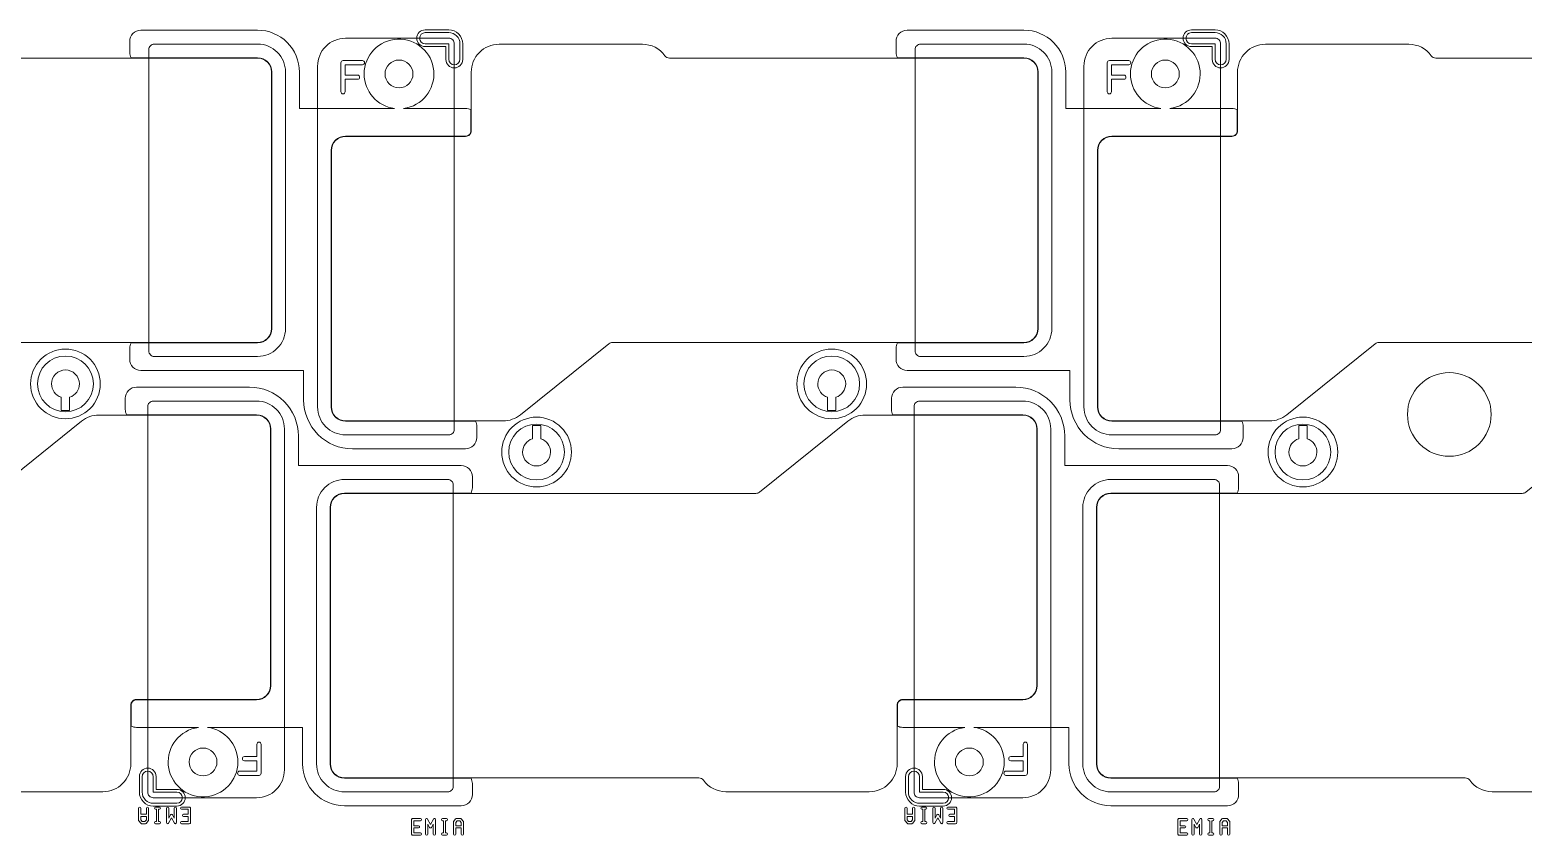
# Model space of a CAD drawing. Extents: x 2541 to 3941, y 2348 to 3338.
# Drawn here: x 2786.6 to 2840.1, y 2760.7 to 2789.6 of the extents above; entities that cross this region are included whole.
import ezdxf

# ---------------------------------------------------------------- set-up
doc = ezdxf.new("R2010")
doc.units = 0
doc.layers.get('0').update_dxf_attribs({"lineweight": 0})
doc.layers.add('EMI-T', color=6, linetype='Continuous', lineweight=0)

msp = doc.modelspace()

# ---------------------------------------------------------------- linework, layer by layer
for p, q in [((2791.16814, 2761.10094), (2791.09861, 2761.10094)), ((2818.63814, 2761.10094), (2818.56861, 2761.10094)), ((2801.4553, 2760.6917), (2801.38577, 2760.6917)), ((2828.9253, 2760.6917), (2828.85577, 2760.6917))]:
    msp.add_line(p, q)
at = {"linetype": 'Continuous'}
for points in [[(2790.1703, 2777.7546), (2790.1703, 2778.1546, -0.124386), (2790.21831, 2778.3446), (2794.7552, 2778.3446, 0.414365), (2795.26507, 2778.85473), (2795.26507, 2788.0546, 0.414366), (2794.7552, 2788.56473), (2790.21831, 2788.56473, -0.124392), (2790.1703, 2788.75473), (2790.1703, 2789.15473, -0.414218), (2790.5703, 2789.55473), (2794.7552, 2789.55473, -0.414364), (2796.25507, 2788.05409), (2796.25507, 2786.74473), (2799.6603, 2786.74473)], [(2817.6403, 2777.7546), (2817.6403, 2778.1546, -0.124386), (2817.68831, 2778.3446), (2822.2252, 2778.3446, 0.414365), (2822.73507, 2778.85473), (2822.73507, 2788.0546, 0.414366), (2822.2252, 2788.56473), (2817.68831, 2788.56473, -0.124392), (2817.6403, 2788.75473), (2817.6403, 2789.15473, -0.414218), (2818.0403, 2789.55473), (2822.2252, 2789.55473, -0.414364), (2823.72507, 2788.05409), (2823.72507, 2786.74473), (2827.1303, 2786.74473)], [(2798.57437, 2787.98391, -2.205962), (2799.98845, 2786.74473), (2802.21218, 2786.74473, -0.124388), (2802.40218, 2786.69672), (2802.40218, 2785.94473, -0.414224), (2802.21218, 2785.75473), (2797.9052, 2785.75473, 0.414218), (2797.39508, 2785.2446), (2797.39508, 2776.04472, 0.414217), (2797.9052, 2775.5346), (2802.56418, 2775.5346, -0.124388), (2802.61218, 2775.3446), (2802.61218, 2774.9446, -0.414218), (2802.21218, 2774.5446), (2798.15508, 2774.5446, -0.414215), (2796.40508, 2776.2946), (2796.40508, 2777.3546), (2790.5703, 2777.3546, -0.414218), (2790.1703, 2777.7546)], [(2826.04437, 2787.98391, -2.205962), (2827.45845, 2786.74473), (2829.68218, 2786.74473, -0.124388), (2829.87218, 2786.69672), (2829.87218, 2785.94473, -0.414224), (2829.68218, 2785.75473), (2825.3752, 2785.75473, 0.414218), (2824.86508, 2785.2446), (2824.86508, 2776.04472, 0.414217), (2825.3752, 2775.5346), (2830.03418, 2775.5346, -0.124388), (2830.08218, 2775.3446), (2830.08218, 2774.9446, -0.414218), (2829.68218, 2774.5446), (2825.62508, 2774.5446, -0.414215), (2823.87508, 2776.2946), (2823.87508, 2777.3546), (2818.0403, 2777.3546, -0.414218), (2817.6403, 2777.7546)], [(2790.01127, 2775.9546), (2790.01127, 2776.3546, -0.414218), (2790.41127, 2776.7546), (2794.46837, 2776.7546, -0.414215), (2796.21837, 2775.0046), (2796.21837, 2773.9446), (2802.05314, 2773.9446, -0.414218), (2802.45314, 2773.5446), (2802.45314, 2773.1446, -0.124388), (2802.40514, 2772.9546), (2797.86825, 2772.9546, 0.414365), (2797.35838, 2772.44447), (2797.35838, 2763.2446, 0.414366), (2797.86825, 2762.73446), (2802.40514, 2762.73446, -0.124388), (2802.45314, 2762.54446), (2802.45314, 2762.14446, -0.414218), (2802.05314, 2761.74446), (2797.86825, 2761.74446, -0.414364), (2796.36838, 2763.2451), (2796.36838, 2764.55447), (2792.96315, 2764.55447)], [(2817.48127, 2775.9546), (2817.48127, 2776.3546, -0.414218), (2817.88127, 2776.7546), (2821.93837, 2776.7546, -0.414215), (2823.68837, 2775.0046), (2823.68837, 2773.9446), (2829.52314, 2773.9446, -0.414218), (2829.92314, 2773.5446), (2829.92314, 2773.1446, -0.124388), (2829.87514, 2772.9546), (2825.33825, 2772.9546, 0.414365), (2824.82838, 2772.44447), (2824.82838, 2763.2446, 0.414366), (2825.33825, 2762.73446), (2829.87514, 2762.73446, -0.124388), (2829.92314, 2762.54446), (2829.92314, 2762.14446, -0.414218), (2829.52314, 2761.74446), (2825.33825, 2761.74446, -0.414364), (2823.83838, 2763.2451), (2823.83838, 2764.55447), (2820.43315, 2764.55447)], [(2794.04907, 2763.31528, -2.205962), (2792.635, 2764.55447), (2790.41127, 2764.55447, -0.124386), (2790.22127, 2764.60247), (2790.22127, 2765.35447, -0.414224), (2790.41127, 2765.54447), (2794.71824, 2765.54447, 0.414218), (2795.22837, 2766.05459), (2795.22837, 2775.25447, 0.414217), (2794.71824, 2775.7646), (2790.05927, 2775.7646, -0.124392), (2790.01127, 2775.9546)], [(2821.51907, 2763.31528, -2.205962), (2820.105, 2764.55447), (2817.88127, 2764.55447, -0.124386), (2817.69127, 2764.60247), (2817.69127, 2765.35447, -0.414224), (2817.88127, 2765.54447), (2822.18824, 2765.54447, 0.414218), (2822.69837, 2766.05459), (2822.69837, 2775.25447, 0.414217), (2822.18824, 2775.7646), (2817.52927, 2775.7646, -0.124392), (2817.48127, 2775.9546)], [(2794.11075, 2762.8358, -1), (2794.11075, 2762.9858), (2794.73112, 2762.9858), (2794.73112, 2763.35732), (2794.2846, 2763.35732, -1), (2794.2846, 2763.50732), (2794.73112, 2763.50732), (2794.73112, 2763.95385, -1), (2794.88112, 2763.95385), (2794.88112, 2763.43232)], [(2821.58075, 2762.8358, -1), (2821.58075, 2762.9858), (2822.20112, 2762.9858), (2822.20112, 2763.35732), (2821.7546, 2763.35732, -1), (2821.7546, 2763.50732), (2822.20112, 2763.50732), (2822.20112, 2763.95385, -1), (2822.35112, 2763.95385), (2822.35112, 2763.43232)], [(2794.88112, 2763.43232), (2794.88112, 2762.9108, -0.414241), (2794.80612, 2762.8358), (2794.11075, 2762.8358)], [(2822.35112, 2763.43232), (2822.35112, 2762.9108, -0.414241), (2822.27612, 2762.8358), (2821.58075, 2762.8358)], [(2790.48907, 2761.22704), (2790.48907, 2761.39922), (2790.48907, 2761.6575, -1), (2790.56907, 2761.6575), (2790.56907, 2761.43922), (2790.76722, 2761.43922), (2790.76722, 2761.6575, -1), (2790.84722, 2761.6575), (2790.84722, 2761.39922)], [(2791.09861, 2761.10094, -1), (2791.09861, 2761.18094), (2791.12814, 2761.18094), (2791.12814, 2761.6175), (2791.09861, 2761.6175, -1), (2791.09861, 2761.6975), (2791.16814, 2761.6975), (2791.23768, 2761.6975, -1), (2791.23768, 2761.6175), (2791.20814, 2761.6175), (2791.20814, 2761.18094), (2791.23768, 2761.18094, -1), (2791.23768, 2761.10094), (2791.16814, 2761.10094)], [(2791.48907, 2761.14129), (2791.48907, 2761.6575, -1), (2791.56907, 2761.6575), (2791.56907, 2761.2996)], [(2791.76722, 2761.2996), (2791.76722, 2761.6575, -1), (2791.84722, 2761.6575), (2791.84722, 2761.14129, -0.782664), (2791.772, 2761.12198), (2791.66814, 2761.31485)], [(2792.02907, 2761.10094, -1), (2792.02907, 2761.18094), (2792.26722, 2761.18094), (2792.26722, 2761.35922), (2792.09861, 2761.35922, -1), (2792.09861, 2761.43922), (2792.26722, 2761.43922), (2792.26722, 2761.6175), (2792.02907, 2761.6175, -1), (2792.02907, 2761.6975), (2792.30722, 2761.6975, -0.414265), (2792.34722, 2761.6575), (2792.34722, 2761.39922)], [(2817.95907, 2761.22704), (2817.95907, 2761.39922), (2817.95907, 2761.6575, -1), (2818.03907, 2761.6575), (2818.03907, 2761.43922), (2818.23722, 2761.43922), (2818.23722, 2761.6575, -1), (2818.31722, 2761.6575), (2818.31722, 2761.39922)], [(2818.56861, 2761.10094, -1), (2818.56861, 2761.18094), (2818.59814, 2761.18094), (2818.59814, 2761.6175), (2818.56861, 2761.6175, -1), (2818.56861, 2761.6975), (2818.63814, 2761.6975), (2818.70768, 2761.6975, -1), (2818.70768, 2761.6175), (2818.67814, 2761.6175), (2818.67814, 2761.18094), (2818.70768, 2761.18094, -1), (2818.70768, 2761.10094), (2818.63814, 2761.10094)], [(2818.95907, 2761.14129), (2818.95907, 2761.6575, -1), (2819.03907, 2761.6575), (2819.03907, 2761.2996)], [(2819.23722, 2761.2996), (2819.23722, 2761.6575, -1), (2819.31722, 2761.6575), (2819.31722, 2761.14129, -0.782664), (2819.242, 2761.12198), (2819.13814, 2761.31485)], [(2819.49907, 2761.10094, -1), (2819.49907, 2761.18094), (2819.73722, 2761.18094), (2819.73722, 2761.35922), (2819.56861, 2761.35922, -1), (2819.56861, 2761.43922), (2819.73722, 2761.43922), (2819.73722, 2761.6175), (2819.49907, 2761.6175, -1), (2819.49907, 2761.6975), (2819.77722, 2761.6975, -0.414265), (2819.81722, 2761.6575), (2819.81722, 2761.39922)], [(2790.84722, 2761.39922), (2790.84722, 2761.22704, -0.173189), (2790.83818, 2761.20172), (2790.76895, 2761.116, -0.228301), (2790.73768, 2761.10094), (2790.59861, 2761.10094, -0.228253), (2790.56734, 2761.116), (2790.49811, 2761.20172, -0.173127), (2790.48907, 2761.22704)], [(2791.66814, 2761.31485), (2791.56429, 2761.12198, -0.782665), (2791.48907, 2761.14129)], [(2791.56907, 2761.2996), (2791.63292, 2761.41819, -0.597324), (2791.70336, 2761.41819), (2791.76722, 2761.2996)], [(2792.34722, 2761.39922), (2792.34722, 2761.14094, -0.414265), (2792.30722, 2761.10094), (2792.02907, 2761.10094)], [(2800.77623, 2760.7317), (2800.77623, 2761.24791, -0.782664), (2800.85145, 2761.26722), (2800.9553, 2761.07435)], [(2800.85623, 2761.08959), (2800.85623, 2760.7317, -1), (2800.77623, 2760.7317)], [(2801.05438, 2761.08959), (2800.99052, 2760.97101, -0.597324), (2800.92008, 2760.97101), (2800.85623, 2761.08959)], [(2800.9553, 2761.07435), (2801.05916, 2761.26722, -0.782665), (2801.13438, 2761.24791), (2801.13438, 2760.7317, -1), (2801.05438, 2760.7317), (2801.05438, 2761.08959)], [(2801.38577, 2760.6917, -1), (2801.38577, 2760.7717), (2801.4153, 2760.7717), (2801.4153, 2761.20825), (2801.38577, 2761.20825, -1), (2801.38577, 2761.28825), (2801.4553, 2761.28825), (2801.52484, 2761.28825, -1), (2801.52484, 2761.20825), (2801.4953, 2761.20825), (2801.4953, 2760.7717), (2801.52484, 2760.7717, -1), (2801.52484, 2760.6917), (2801.4553, 2760.6917)], [(2801.77623, 2760.7317), (2801.77623, 2760.98997), (2801.77623, 2761.16216, -0.173189), (2801.78527, 2761.18748), (2801.8545, 2761.2732, -0.228301), (2801.88577, 2761.28825), (2802.02484, 2761.28825, -0.228253), (2802.05611, 2761.2732), (2802.12534, 2761.18748, -0.173127), (2802.13438, 2761.16216), (2802.13438, 2760.98997)], [(2818.31722, 2761.39922), (2818.31722, 2761.22704, -0.173189), (2818.30818, 2761.20172), (2818.23895, 2761.116, -0.228301), (2818.20768, 2761.10094), (2818.06861, 2761.10094, -0.228253), (2818.03734, 2761.116), (2817.96811, 2761.20172, -0.173127), (2817.95907, 2761.22704)], [(2819.13814, 2761.31485), (2819.03429, 2761.12198, -0.782665), (2818.95907, 2761.14129)], [(2819.03907, 2761.2996), (2819.10292, 2761.41819, -0.597324), (2819.17336, 2761.41819), (2819.23722, 2761.2996)], [(2819.81722, 2761.39922), (2819.81722, 2761.14094, -0.414265), (2819.77722, 2761.10094), (2819.49907, 2761.10094)], [(2828.24623, 2760.7317), (2828.24623, 2761.24791, -0.782664), (2828.32145, 2761.26722), (2828.4253, 2761.07435)], [(2828.32623, 2761.08959), (2828.32623, 2760.7317, -1), (2828.24623, 2760.7317)], [(2828.52438, 2761.08959), (2828.46052, 2760.97101, -0.597324), (2828.39008, 2760.97101), (2828.32623, 2761.08959)], [(2828.4253, 2761.07435), (2828.52916, 2761.26722, -0.782665), (2828.60438, 2761.24791), (2828.60438, 2760.7317, -1), (2828.52438, 2760.7317), (2828.52438, 2761.08959)], [(2828.85577, 2760.6917, -1), (2828.85577, 2760.7717), (2828.8853, 2760.7717), (2828.8853, 2761.20825), (2828.85577, 2761.20825, -1), (2828.85577, 2761.28825), (2828.9253, 2761.28825), (2828.99484, 2761.28825, -1), (2828.99484, 2761.20825), (2828.9653, 2761.20825), (2828.9653, 2760.7717), (2828.99484, 2760.7717, -1), (2828.99484, 2760.6917), (2828.9253, 2760.6917)], [(2829.24623, 2760.7317), (2829.24623, 2760.98997), (2829.24623, 2761.16216, -0.173189), (2829.25527, 2761.18748), (2829.3245, 2761.2732, -0.228301), (2829.35577, 2761.28825), (2829.49484, 2761.28825, -0.228253), (2829.52611, 2761.2732), (2829.59534, 2761.18748, -0.173127), (2829.60438, 2761.16216), (2829.60438, 2760.98997)], [(2802.13438, 2760.98997), (2802.13438, 2760.7317, -1), (2802.05438, 2760.7317), (2802.05438, 2760.94997), (2801.85623, 2760.94997), (2801.85623, 2760.7317, -1), (2801.77623, 2760.7317)], [(2829.60438, 2760.98997), (2829.60438, 2760.7317, -1), (2829.52438, 2760.7317), (2829.52438, 2760.94997), (2829.32623, 2760.94997), (2829.32623, 2760.7317, -1), (2829.24623, 2760.7317)]]:
    msp.add_lwpolyline(points, format="xyb", dxfattribs=at)
for points in [[(2800.76244, 2788.96531, -1), (2800.76244, 2789.56531), (2801.60715, 2789.56531, -0.414217), (2802.10715, 2789.06531), (2802.10715, 2788.50231, -1), (2801.50715, 2788.50231), (2801.50715, 2788.96531)], [(2800.76244, 2789.06531), (2801.60715, 2789.06531), (2801.60715, 2788.51124, 1), (2802.00715, 2788.51124), (2802.00715, 2789.06531, 0.414218), (2801.60715, 2789.46531), (2800.76244, 2789.46531, 1)], [(2828.23244, 2788.96531, -1), (2828.23244, 2789.56531), (2829.07715, 2789.56531, -0.414217), (2829.57715, 2789.06531), (2829.57715, 2788.50231, -1), (2828.97715, 2788.50231), (2828.97715, 2788.96531)], [(2828.23244, 2789.06531), (2829.07715, 2789.06531), (2829.07715, 2788.51124, 1), (2829.47715, 2788.51124), (2829.47715, 2789.06531, 0.414218), (2829.07715, 2789.46531), (2828.23244, 2789.46531, 1)], [(2769.93508, 2776.04472), (2769.93508, 2785.2446, -0.414219), (2770.4352, 2785.74473), (2774.74218, 2785.74473, 0.414223), (2774.94218, 2785.94473), (2774.94218, 2788.04952, -0.414215), (2775.94218, 2789.04952), (2781.07907, 2789.04952, -0.24029), (2781.88871, 2788.63692, 0.240069), (2782.05015, 2788.55473), (2794.7552, 2788.55473, -0.414366), (2795.25507, 2788.0546), (2795.25507, 2778.85472, -0.414365), (2794.7552, 2778.3546), (2780.00567, 2778.3546, 0.170771), (2779.88046, 2778.31056), (2776.70951, 2775.76481, -0.170765), (2776.08341, 2775.5446), (2770.4352, 2775.5446, -0.414218)], [(2797.40508, 2776.04472), (2797.40508, 2785.2446, -0.414219), (2797.9052, 2785.74473), (2802.21218, 2785.74473, 0.414223), (2802.41218, 2785.94473), (2802.41218, 2788.04952, -0.414215), (2803.41218, 2789.04952), (2808.54907, 2789.04952, -0.24029), (2809.35871, 2788.63692, 0.240069), (2809.52015, 2788.55473), (2822.2252, 2788.55473, -0.414366), (2822.72507, 2788.0546), (2822.72507, 2778.85472, -0.414365), (2822.2252, 2778.3546), (2807.47567, 2778.3546, 0.170771), (2807.35046, 2778.31056), (2804.17951, 2775.76481, -0.170765), (2803.55341, 2775.5446), (2797.9052, 2775.5446, -0.414218)], [(2824.87508, 2776.04472), (2824.87508, 2785.2446, -0.414219), (2825.3752, 2785.74473), (2829.68218, 2785.74473, 0.414223), (2829.88218, 2785.94473), (2829.88218, 2788.04952, -0.414215), (2830.88218, 2789.04952), (2836.01907, 2789.04952, -0.24029), (2836.82871, 2788.63692, 0.240069), (2836.99015, 2788.55473), (2849.6952, 2788.55473, -0.414366), (2850.19507, 2788.0546), (2850.19507, 2778.85472, -0.414365), (2849.6952, 2778.3546), (2834.94567, 2778.3546, 0.170771), (2834.82046, 2778.31056), (2831.64951, 2775.76481, -0.170765), (2831.02341, 2775.5446), (2825.3752, 2775.5446, -0.414218)], [(2797.74233, 2787.34535), (2797.74233, 2787.86687), (2797.74233, 2788.3884, -0.414241), (2797.81733, 2788.4634), (2798.51269, 2788.4634, -1), (2798.51269, 2788.3134), (2797.89233, 2788.3134), (2797.89233, 2787.94187), (2798.33885, 2787.94187, -1), (2798.33885, 2787.79187), (2797.89233, 2787.79187), (2797.89233, 2787.34535, -1)], [(2799.32437, 2787.98391, 0.414217), (2799.82437, 2787.48391, 0.414217), (2800.32437, 2787.98391, 0.414217), (2799.82437, 2788.48391, 0.414217)], [(2825.21233, 2787.34535), (2825.21233, 2787.86687), (2825.21233, 2788.3884, -0.414241), (2825.28733, 2788.4634), (2825.98269, 2788.4634, -1), (2825.98269, 2788.3134), (2825.36233, 2788.3134), (2825.36233, 2787.94187), (2825.80885, 2787.94187, -1), (2825.80885, 2787.79187), (2825.36233, 2787.79187), (2825.36233, 2787.34535, -1)], [(2826.79437, 2787.98391, 0.414217), (2827.29437, 2787.48391, 0.414217), (2827.79437, 2787.98391, 0.414217), (2827.29437, 2788.48391, 0.414217)], [(2786.61699, 2776.87071, -0.414215), (2787.86699, 2778.12071, -0.414215), (2789.11699, 2776.87071, -0.414215), (2787.86699, 2775.62071, -0.414215)], [(2814.08699, 2776.87071, -0.414215), (2815.33699, 2778.12071, -0.414215), (2816.58699, 2776.87071, -0.414215), (2815.33699, 2775.62071, -0.414215)], [(2787.36699, 2776.87071, 0.327542), (2787.71699, 2776.39374), (2787.71699, 2775.91957), (2788.01699, 2775.91957), (2788.01699, 2776.39374, 0.327544), (2788.36699, 2776.87071, 0.414217), (2787.86699, 2777.37071, 0.414217)], [(2814.83699, 2776.87071, 0.327542), (2815.18699, 2776.39374), (2815.18699, 2775.91957), (2815.48699, 2775.91957), (2815.48699, 2776.39374, 0.327544), (2815.83699, 2776.87071, 0.414217), (2815.33699, 2777.37071, 0.414217)], [(2835.97472, 2775.77643, -0.414215), (2837.47472, 2777.27643, -0.414215), (2838.97472, 2775.77643, -0.414215), (2837.47472, 2774.27643, -0.414215)], [(2769.89838, 2763.24459), (2769.89838, 2772.44447, -0.414365), (2770.39825, 2772.9446), (2785.14778, 2772.9446, 0.170771), (2785.27299, 2772.98863), (2788.44394, 2775.53438, -0.170765), (2789.07004, 2775.7546), (2794.71824, 2775.7546, -0.414218), (2795.21837, 2775.25447), (2795.21837, 2766.05459, -0.414219), (2794.71824, 2765.55447), (2790.41127, 2765.55447, 0.414223), (2790.21127, 2765.35447), (2790.21127, 2763.24967, -0.414215), (2789.21127, 2762.24967), (2784.07437, 2762.24967, -0.24029), (2783.26474, 2762.66227, 0.240069), (2783.1033, 2762.74446), (2770.39825, 2762.74446, -0.414366)], [(2797.36838, 2763.24459), (2797.36838, 2772.44447, -0.414365), (2797.86825, 2772.9446), (2812.61778, 2772.9446, 0.170771), (2812.74299, 2772.98863), (2815.91394, 2775.53438, -0.170765), (2816.54004, 2775.7546), (2822.18824, 2775.7546, -0.414218), (2822.68837, 2775.25447), (2822.68837, 2766.05459, -0.414219), (2822.18824, 2765.55447), (2817.88127, 2765.55447, 0.414223), (2817.68127, 2765.35447), (2817.68127, 2763.24967, -0.414215), (2816.68127, 2762.24967), (2811.54437, 2762.24967, -0.24029), (2810.73474, 2762.66227, 0.240069), (2810.5733, 2762.74446), (2797.86825, 2762.74446, -0.414366)], [(2803.50646, 2774.42848, -0.414215), (2804.75646, 2775.67848, -0.414215), (2806.00646, 2774.42848, -0.414215), (2804.75646, 2773.17848, -0.414215)], [(2824.83838, 2763.24459), (2824.83838, 2772.44447, -0.414365), (2825.33825, 2772.9446), (2840.08778, 2772.9446, 0.170771), (2840.21299, 2772.98863), (2843.38394, 2775.53438, -0.170765), (2844.01004, 2775.7546), (2849.65824, 2775.7546, -0.414218), (2850.15837, 2775.25447), (2850.15837, 2766.05459, -0.414219), (2849.65824, 2765.55447), (2845.35127, 2765.55447, 0.414223), (2845.15127, 2765.35447), (2845.15127, 2763.24967, -0.414215), (2844.15127, 2762.24967), (2839.01437, 2762.24967, -0.24029), (2838.20474, 2762.66227, 0.240069), (2838.0433, 2762.74446), (2825.33825, 2762.74446, -0.414366)], [(2830.97646, 2774.42848, -0.414215), (2832.22646, 2775.67848, -0.414215), (2833.47646, 2774.42848, -0.414215), (2832.22646, 2773.17848, -0.414215)], [(2804.25646, 2774.42848, 0.414217), (2804.75646, 2773.92848, 0.414217), (2805.25646, 2774.42848, 0.327542), (2804.90646, 2774.90545), (2804.90646, 2775.37962), (2804.60646, 2775.37962), (2804.60646, 2774.90545, 0.327544)], [(2831.72646, 2774.42848, 0.414217), (2832.22646, 2773.92848, 0.414217), (2832.72646, 2774.42848, 0.327542), (2832.37646, 2774.90545), (2832.37646, 2775.37962), (2832.07646, 2775.37962), (2832.07646, 2774.90545, 0.327544)], [(2792.29907, 2763.31528, 0.414217), (2792.79907, 2762.81528, 0.414217), (2793.29907, 2763.31528, 0.414217), (2792.79907, 2763.81528, 0.414217)], [(2819.76907, 2763.31528, 0.414217), (2820.26907, 2762.81528, 0.414217), (2820.76907, 2763.31528, 0.414217), (2820.26907, 2763.81528, 0.414217)], [(2790.51629, 2762.23388), (2790.51629, 2762.79689, -1), (2791.11629, 2762.79689), (2791.11629, 2762.33388), (2791.86101, 2762.33388, -1), (2791.86101, 2761.73388), (2791.01629, 2761.73388, -0.414217)], [(2790.61629, 2762.23388, 0.414218), (2791.01629, 2761.83388), (2791.86101, 2761.83388, 1), (2791.86101, 2762.23388), (2791.01629, 2762.23388), (2791.01629, 2762.78796, 1), (2790.61629, 2762.78796)], [(2817.98629, 2762.23388), (2817.98629, 2762.79689, -1), (2818.58629, 2762.79689), (2818.58629, 2762.33388), (2819.33101, 2762.33388, -1), (2819.33101, 2761.73388), (2818.48629, 2761.73388, -0.414217)], [(2818.08629, 2762.23388, 0.414218), (2818.48629, 2761.83388), (2819.33101, 2761.83388, 1), (2819.33101, 2762.23388), (2818.48629, 2762.23388), (2818.48629, 2762.78796, 1), (2818.08629, 2762.78796)], [(2800.27623, 2760.7317), (2800.27623, 2760.98997), (2800.27623, 2761.24825, -0.414265), (2800.31623, 2761.28825), (2800.59438, 2761.28825, -1), (2800.59438, 2761.20825), (2800.35623, 2761.20825), (2800.35623, 2761.02997), (2800.52484, 2761.02997, -1), (2800.52484, 2760.94997), (2800.35623, 2760.94997), (2800.35623, 2760.7717), (2800.59438, 2760.7717, -1), (2800.59438, 2760.6917), (2800.31623, 2760.6917, -0.414265)], [(2827.74623, 2760.7317), (2827.74623, 2760.98997), (2827.74623, 2761.24825, -0.414265), (2827.78623, 2761.28825), (2828.06438, 2761.28825, -1), (2828.06438, 2761.20825), (2827.82623, 2761.20825), (2827.82623, 2761.02997), (2827.99484, 2761.02997, -1), (2827.99484, 2760.94997), (2827.82623, 2760.94997), (2827.82623, 2760.7717), (2828.06438, 2760.7717, -1), (2828.06438, 2760.6917), (2827.78623, 2760.6917, -0.414265)]]:
    msp.add_lwpolyline(points, format="xyb", close=True, dxfattribs=at)
for points in [[(2790.56907, 2761.24117), (2790.61772, 2761.18094), (2790.71857, 2761.18094), (2790.76722, 2761.24117), (2790.76722, 2761.35922), (2790.56907, 2761.35922)], [(2801.85623, 2761.02997), (2802.05438, 2761.02997), (2802.05438, 2761.14802), (2802.00573, 2761.20825), (2801.90488, 2761.20825), (2801.85623, 2761.14802)], [(2818.03907, 2761.24117), (2818.08772, 2761.18094), (2818.18857, 2761.18094), (2818.23722, 2761.24117), (2818.23722, 2761.35922), (2818.03907, 2761.35922)], [(2829.32623, 2761.02997), (2829.52438, 2761.02997), (2829.52438, 2761.14802), (2829.47573, 2761.20825), (2829.37488, 2761.20825), (2829.32623, 2761.14802)]]:
    msp.add_lwpolyline(points, close=True, dxfattribs=at)
for centre, start, end in [((2799.82437, 2787.98391), 179.999999, 262.45759), ((2827.29437, 2787.98391), 179.999999, 262.45759), ((2792.79907, 2763.31528), 359.999999, 82.45759), ((2820.26907, 2763.31528), 359.999999, 82.45759)]:
    msp.add_arc(centre, 1.25, start, end)
at = {"layer": 'EMI-T', "linetype": 'Continuous'}
for points in [[(2790.85299, 2778.0546, 0.414223), (2791.05299, 2777.8546), (2794.75519, 2777.8546, 0.414363), (2795.75507, 2778.85498), (2795.75507, 2788.05435, 0.414365), (2794.75519, 2789.05473), (2791.05299, 2789.05473, 0.414223), (2790.85299, 2788.85473)], [(2796.90508, 2776.04472, 0.414215), (2797.9052, 2775.0446), (2801.60715, 2775.0446, 0.414223), (2801.80715, 2775.2446), (2801.80715, 2789.06532, 0.414223), (2801.60715, 2789.26532), (2797.9052, 2789.26532, 0.414215), (2796.90508, 2788.26519)], [(2818.32299, 2778.0546, 0.414223), (2818.52299, 2777.8546), (2822.22519, 2777.8546, 0.414363), (2823.22507, 2778.85498), (2823.22507, 2788.05435, 0.414365), (2822.22519, 2789.05473), (2818.52299, 2789.05473, 0.414223), (2818.32299, 2788.85473)], [(2824.37508, 2776.04472, 0.414215), (2825.3752, 2775.0446), (2829.07715, 2775.0446, 0.414223), (2829.27715, 2775.2446), (2829.27715, 2789.06532, 0.414223), (2829.07715, 2789.26532), (2825.3752, 2789.26532, 0.414215), (2824.37508, 2788.26519)], [(2790.81629, 2762.23388, 0.414223), (2791.01629, 2762.03388), (2794.71824, 2762.03388, 0.414215), (2795.71837, 2763.03401), (2795.71837, 2775.25448, 0.414215), (2794.71824, 2776.2546), (2791.01629, 2776.2546, 0.414223), (2790.81629, 2776.0546)], [(2818.28629, 2762.23388, 0.414223), (2818.48629, 2762.03388), (2822.18824, 2762.03388, 0.414215), (2823.18837, 2763.03401), (2823.18837, 2775.25448, 0.414215), (2822.18824, 2776.2546), (2818.48629, 2776.2546, 0.414223), (2818.28629, 2776.0546)], [(2796.86838, 2763.24485, 0.414365), (2797.86825, 2762.24447), (2801.57045, 2762.24447, 0.414223), (2801.77045, 2762.44447), (2801.77045, 2773.2446, 0.414223), (2801.57045, 2773.4446), (2797.86825, 2773.4446, 0.414363), (2796.86838, 2772.44422)], [(2824.33838, 2763.24485, 0.414365), (2825.33825, 2762.24447), (2829.04045, 2762.24447, 0.414223), (2829.24045, 2762.44447), (2829.24045, 2773.2446, 0.414223), (2829.04045, 2773.4446), (2825.33825, 2773.4446, 0.414363), (2824.33838, 2772.44422)]]:
    msp.add_lwpolyline(points, format="xyb", close=True, dxfattribs=at)
at = {"layer": 'EMI-T'}
for centre in [(2787.86699, 2776.87072), (2815.33699, 2776.87072), (2804.75645, 2774.42848), (2832.22645, 2774.42848)]:
    msp.add_circle(centre, 1, dxfattribs=at)

doc.saveas('drawing.dxf')
